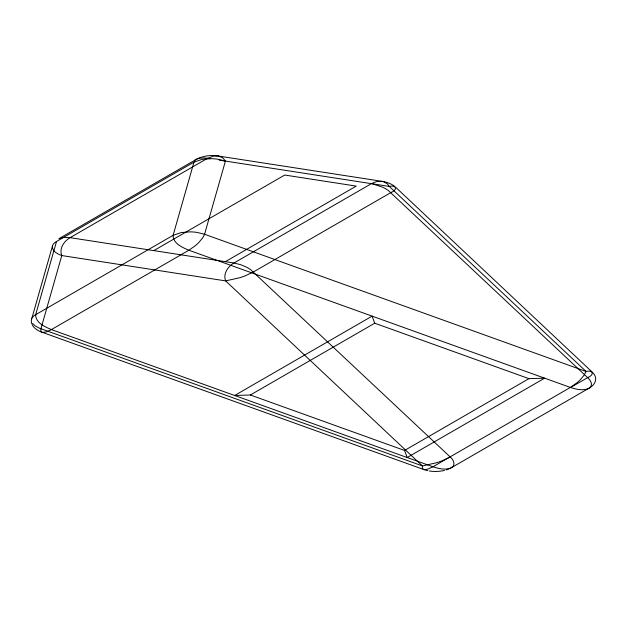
<?xml version="1.0" encoding="UTF-8"?>
<svg xmlns="http://www.w3.org/2000/svg" width="627" height="627" viewBox="0 0 627 627"><rect width="100%" height="100%" fill="white"/><g stroke="black" fill="none" stroke-linecap="round" stroke-linejoin="round"><path stroke-width="0.94" d="M31.938 318.046L52.503 245.862C51.571 251.168 57.7 254.021 61.791 255.55L225.649 280.896L239.875 277.698A72.081 41.617 0 0 0 245.776 275.567L253.426 271.946L390.88 192.583C397.879 189.785 396.483 184.714 389.281 186.423L225.422 161.076L217.741 159.211A29.955 17.29 0 0 0 210.923 158.662L202.035 159.383L193.97 162.127L56.524 241.481A14.084 8.135 0 0 0 52.441 245.855M56.524 241.481L35.668 314.668C35.457 322.827 45.05 326.871 51.422 329.59L432.928 466.786C438.814 468.722 445.672 470.383 451.558 467.624L590.375 387.408A22.674 13.089 0 0 0 592.296 372.164L395.512 187.128M192.646 161.484L58.844 238.73L63.727 237.382L70.091 237.664L233.949 263.011L240.603 264.665L246.003 266.922A39.054 22.548 0 0 1 250.698 269.72L450.217 456.973C453.329 459.364 456.127 465.195 451.558 467.624A22.674 13.089 0 0 1 446.181 469.929M193.516 160.982C198.273 157.165 204.684 157.636 210.28 158.733M153.803 250.612L284.713 175.035L356.238 186.101L225.336 261.678M250.361 394.994L374.719 323.203L528.929 378.653L544.636 378.175L407.189 457.53L404.564 450.452L250.361 394.994L234.647 395.48L372.101 316.126L374.719 323.203M404.564 450.452L528.929 378.653M570.523 387.517L587.664 377.619C594.67 374.821 593.267 369.742 586.065 371.458L204.567 234.263L196.886 232.398A29.955 17.29 0 0 0 190.067 231.849L181.179 232.57L173.115 235.313L35.668 314.668A14.084 8.135 0 0 0 31.585 319.041M450.217 456.973L442.56 460.602A72.081 41.617 0 0 1 436.658 462.726L422.433 465.932L40.935 328.736A24.892 14.374 0 0 1 38.999 327.976L35.026 325.758L32.635 323.454M394.775 186.485A22.674 13.089 0 0 0 382.062 181.336L218.196 155.99L213.603 156.068L207.537 158.31L70.091 237.664C64.111 241.042 58.914 248.574 61.791 255.55L40.841 329.042L40.771 330.954L41.578 332.067L423.915 469.592L427.583 469.208L432.928 466.786L570.374 387.431L576.675 383.019A73.884 42.66 0 0 0 580.39 379.617L584.192 375.087L586.065 371.458L389.281 186.423L387.259 183.695L383.175 181.564M382.062 181.336L376.772 181.548L372.038 183.303L233.949 263.011C227.969 266.397 222.781 273.928 225.649 280.896L422.433 465.932L422.269 468.15L423.538 469.482A22.666 13.089 0 0 0 427.794 470.673M42.511 332.412L46.469 331.887L51.422 329.59L188.868 250.236L195.177 245.823A73.884 42.66 0 0 0 198.892 242.422L202.686 237.892L204.567 234.263L225.422 161.076L222.734 157.808L218.58 156.052M219.191 160.112L225.101 161.021M372.524 183.852L382.729 187.207A38.984 22.509 0 0 1 388.317 190.49L587.664 377.619C589.936 379.766 592.586 383.136 590.971 386.389A8.167 4.718 0 0 1 589.019 388.278C583.118 391.013 576.276 389.375 570.374 387.431L188.868 250.236C182.496 247.516 172.903 243.472 173.115 235.313L193.97 162.127A8.723 5.04 0 0 1 196.251 159.352M196.298 159.376A22.674 13.089 0 0 1 201.455 157.142M202.45 156.852A22.674 13.089 0 0 1 218.196 155.99M42.033 332.286A22.674 13.089 0 0 1 32.11 324.535M31.765 323.665A22.674 13.089 0 0 1 31.648 319.049M444.496 470.391A22.674 13.089 0 0 1 429.276 470.955"/></g></svg>
